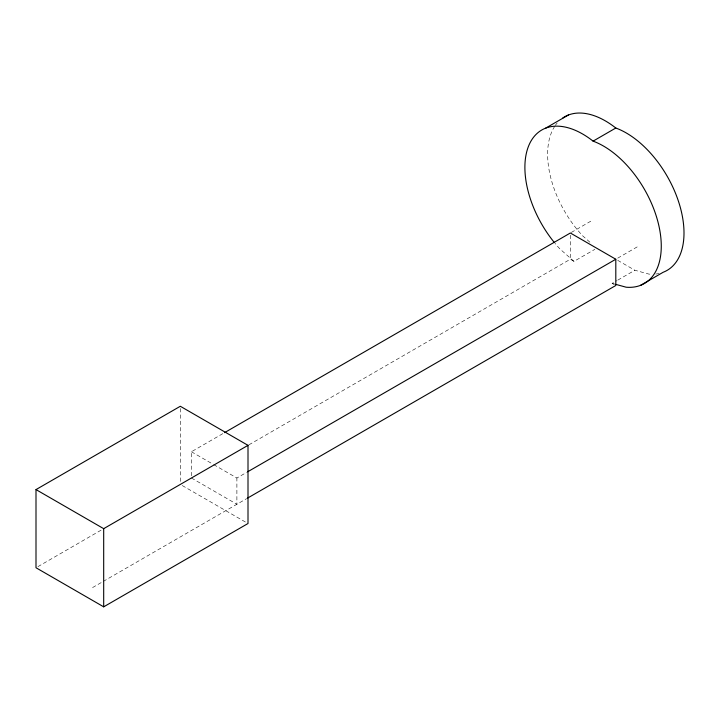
<?xml version="1.0" encoding="UTF-8"?>
<svg xmlns="http://www.w3.org/2000/svg" width="720" height="720" viewBox="0 0 720 720"><rect width="100%" height="100%" fill="white"/><g stroke="black" fill="none" stroke-linecap="round" stroke-linejoin="round"><path stroke-width="0.54" stroke-dasharray="3.6 2.7" d="M191.43 475.821L191.43 451.764L224.55 432.648M571.293 232.452L593.082 219.879M37.935 566.631L101.862 529.722M248.904 444.834L570.348 259.245L574.02 261.36L594.855 249.336M213.678 464.607L236.889 478.008L246.636 472.383M617.706 258.147L638.541 246.123M613.98 284.436L612.144 283.374L616.878 280.638M617.823 280.089L634.869 270.252L648.873 274.086A81.702 47.169 60 0 0 651.213 274.221M92.574 587.574L102.258 581.985M103.23 581.427L246.636 498.636M612.144 283.374L614.889 284.13M617.715 260.343L634.869 270.252M191.43 451.764L212.715 464.049M191.43 478.008L236.889 504.261L236.889 478.008M182.25 485.541L247.041 522.954M589.905 242.208L582.75 235.917A81.702 47.169 60 0 1 554.724 126.324M574.02 261.36L560.016 249.039A81.702 47.169 60 0 1 554.976 243.306M570.348 235.188L570.348 259.245M180.315 408.501L180.315 482.193M555.309 125.442A81.702 47.169 60 0 1 557.199 123.003M659.097 273.483A81.702 47.169 60 0 1 655.803 274.023"/><path stroke-width="1.08" d="M545.679 128.133L568.404 115.011M554.274 242.442A81.702 47.169 60 0 1 528.345 146.655A81.702 47.169 60 0 1 593.082 141.138L615.807 128.016A81.702 47.169 60 0 1 678.546 201.555A81.702 47.169 60 0 1 663.21 272.241L640.485 285.372M36 489.591L180.315 406.269L248.004 445.347L248.004 523.512L103.689 606.834L36 567.747L36 489.591L103.689 528.669L248.004 445.347M224.55 432.648L570.348 233.001L615.807 259.245L615.807 285.489L247.608 498.069M247.608 471.825L615.807 259.245M615.807 284.382L626.139 287.208A81.702 47.169 60 0 0 658.827 225.504A81.702 47.169 60 0 0 593.082 141.138M103.689 528.669L103.689 606.834M562.779 117.963A81.702 47.169 60 0 1 615.807 128.016"/></g></svg>
